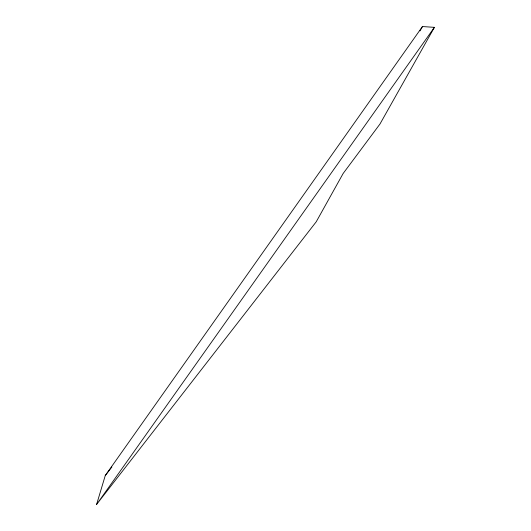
<?xml version="1.0" encoding="UTF-8"?>
<svg xmlns="http://www.w3.org/2000/svg" width="531" height="531" viewBox="0 0 531 531"><rect width="100%" height="100%" fill="white"/><g stroke="black" fill="none" stroke-linecap="round" stroke-linejoin="round"><path stroke-width="0.8" d="M96.602 504.45L105.264 475.55L422.457 26.55L434.398 27.346L379.97 124.022L343.159 173.464L316.224 221.785L96.602 504.45L434.398 27.346M420.021 30.878L422.457 26.55M105.264 475.55L111.862 467.041"/></g></svg>
